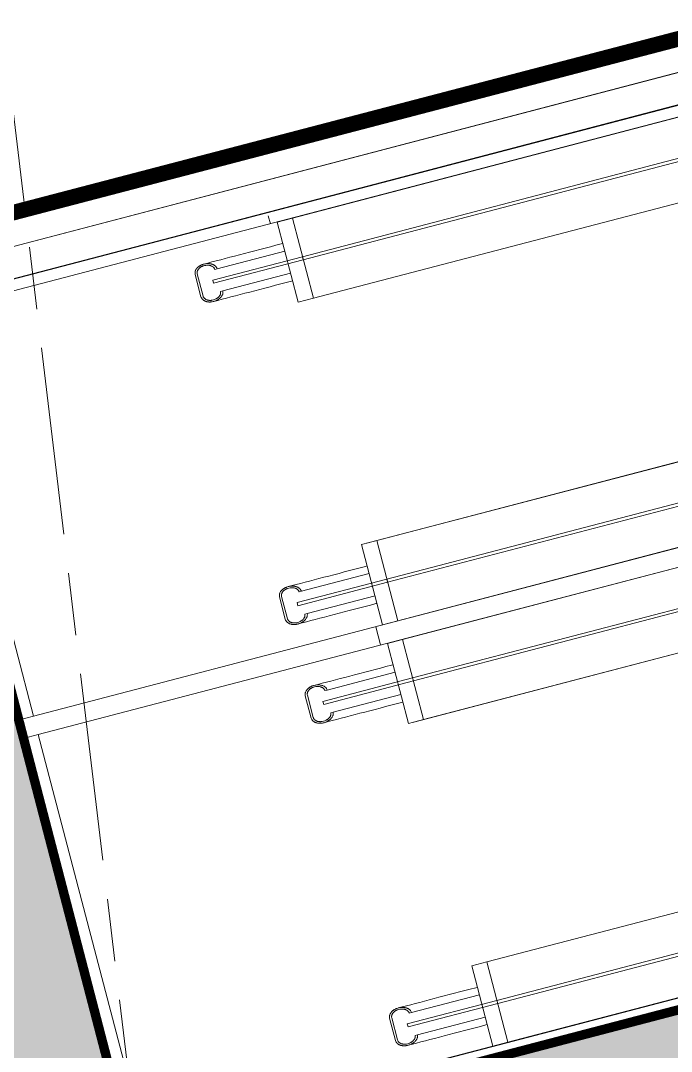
# Model space of a CAD drawing. Header units: millimetres. Extents: x -100356 to 314685, y 446 to 1273965.
# Drawn here: x 89718 to 91798, y 519011 to 522307 of the extents above; entities that cross this region are included whole.
import ezdxf

# ---------------------------------------------------------------- set-up
doc = ezdxf.new("R2010")
doc.units = ezdxf.units.MM
for name, pattern in [('20180221 BF$0$HIDDEN', [0.375, 0.25, -0.125]), ('20180330-Ascent Plaza-TP-Ban ve so bo$0$gf$0$Dash', [6, 3, -3]), ('Dash', [6, 3, -3]), ('gf$0$CENTER2', [28.575, 19.05, -3.175, 3.175, -3.175]), ('gf$0$Kume - Grid Line', [10.5, 6, -1.25, 2, -1.25])]:
    doc.linetypes.add(name, pattern=pattern)
for name, color, linetype, lineweight in [('20180221 BF$0$@ color hatch', 7, 'Continuous', 13), ('20180221 BF$0$TUONG 2', 2, 'Continuous', 25), ('20180330-Ascent Plaza-TP-Ban ve so bo$0$gf$0$A-_DETA----_E', 8, 'Continuous', 9), ('20180330-Ascent Plaza-TP-Ban ve so bo$0$KÍNH', 150, 'Continuous', 9), ('@ color hatch', 7, 'Continuous', 13), ('gf$0$A-_DETA----_E', 8, 'Continuous', 9), ('gf$0$A.Axis', 251, 'gf$0$CENTER2', 13), ('gf$0$Core - tb$0$1-thaythuong', 9, 'Continuous', 13)]:
    doc.layers.add(name, color=color, linetype=linetype, lineweight=lineweight)

# ---------------------------------------------------------------- blocks, each defined once
blk = doc.blocks.new('gf$0$grid tower-gf')
at = {"layer": 'gf$0$A.Axis', "linetype": 'gf$0$Kume - Grid Line', "lineweight": 9, "ltscale": 100}
blk.add_line((-18461.9, 27564.9), (-14200, -8014.8), dxfattribs=at)
blk = doc.blocks.new('escalator')
at = {"layer": '20180221 BF$0$TUONG 2', "ltscale": 0.5}
blk.add_lwpolyline([(0, 0), (13000, 0), (13000, -2800), (0, -2800)], close=True, dxfattribs=at)
blk.add_lwpolyline([(0, -2762.2), (12239.7, -2762.2)], dxfattribs=at)
at = {"layer": 'gf$0$A-_DETA----_E'}
for p, q in [((1181.6, -37.8), (1181.6, -12.1)), ((1181.6, -1430.2), (1181.6, -1369.8))]:
    blk.add_line(p, q, dxfattribs=at)
at = {"layer": 'gf$0$Core - tb$0$1-thaythuong'}
for p, q in [((50.6, -37.8), (2639.2, -37.8)), ((50.6, -37.8), (50.6, -1369.8)), ((1254.3, -38.3), (1204.3, -38.3)), ((1204.3, -38.3), (1204.3, -303.3)), ((1254.3, -303.3), (1254.3, -38.3)), ((2551.5, -38.3), (1254.3, -38.3)), ((1254.3, -38.3), (1254.3, -303.3)), ((907.9, -134), (907.9, -207.6)), ((914.8, -207.5), (914.8, -134)), ((972.6, -134), (980.3, -134)), ((980.3, -134), (1204.3, -134)), ((1254.3, -165.8), (957.7, -165.8)), ((957.7, -165.8), (957.7, -175.8)), ((957.7, -175.8), (1254.3, -175.8)), ((1254.3, -175.8), (1254.3, -165.8)), ((2693.5, -165.8), (1254.3, -165.8)), ((1254.3, -165.8), (1254.3, -175.8)), ((1254.3, -175.8), (4015, -175.8)), ((980.3, -207.5), (972.6, -207.5)), ((980.3, -207.5), (1204.3, -207.5)), ((1204.3, -303.3), (1254.3, -303.3)), ((1254.3, -303.3), (2551.5, -303.3)), ((1254.3, -1104.3), (1204.3, -1104.3)), ((1204.3, -1104.3), (1204.3, -1369.3)), ((2639.2, -1103.8), (1222, -1103.8)), ((1254.3, -1369.3), (1254.3, -1104.3)), ((2551.5, -1104.3), (1254.3, -1104.3)), ((1254.3, -1104.3), (1254.3, -1369.3)), ((907.9, -1200), (907.9, -1273.6)), ((914.8, -1273.6), (914.8, -1200)), ((972.6, -1200), (980.3, -1200)), ((1204.3, -1200), (980.3, -1200)), ((1254.3, -1231.8), (957.7, -1231.8)), ((957.7, -1231.8), (957.7, -1241.8)), ((957.7, -1241.8), (1254.3, -1241.8)), ((1254.3, -1241.8), (1254.3, -1231.8)), ((2693.5, -1231.8), (1254.3, -1231.8)), ((1254.3, -1231.8), (1254.3, -1241.8)), ((1254.3, -1241.8), (4015, -1241.8)), ((980.3, -1273.6), (972.6, -1273.6)), ((1204.3, -1273.6), (980.3, -1273.6)), ((50.6, -1369.8), (0, -1369.8)), ((1222, -1369.8), (50.6, -1369.8)), ((1204.3, -1369.3), (1254.3, -1369.3)), ((2690, -1369.8), (1222, -1369.8)), ((1254.3, -1369.3), (2551.5, -1369.3)), ((0, -1430.2), (0, -2762.2)), ((0, -1430.2), (50.6, -1430.2)), ((0, -1430.2), (0, -2762.2)), ((50.6, -1430.2), (1222, -1430.2)), ((50.6, -1430.2), (50.6, -2762.2)), ((1254.3, -1430.7), (1204.3, -1430.7)), ((1204.3, -1430.7), (1204.3, -1695.7)), ((1222, -1430.2), (2690, -1430.2)), ((1254.3, -1695.7), (1254.3, -1430.7)), ((2551.5, -1430.7), (1254.3, -1430.7)), ((1254.3, -1430.7), (1254.3, -1695.7)), ((907.9, -1526.4), (907.9, -1600)), ((914.8, -1600), (914.8, -1526.4)), ((972.6, -1526.4), (980.3, -1526.4)), ((980.3, -1526.4), (1204.3, -1526.4)), ((1254.3, -1558.2), (957.7, -1558.2)), ((957.7, -1558.2), (957.7, -1568.2)), ((957.7, -1568.2), (1254.3, -1568.2)), ((1254.3, -1568.2), (1254.3, -1558.2)), ((2693.5, -1558.2), (1254.3, -1558.2)), ((1254.3, -1558.2), (1254.3, -1568.2)), ((1254.3, -1568.2), (4015, -1568.2)), ((980.3, -1600), (972.6, -1600)), ((980.3, -1600), (1204.3, -1600)), ((1204.3, -1695.7), (1254.3, -1695.7)), ((1222, -1696.2), (2639.2, -1696.2)), ((1254.3, -1695.7), (2551.5, -1695.7)), ((1254.3, -2496.7), (1204.3, -2496.7)), ((1204.3, -2496.7), (1204.3, -2761.7)), ((1254.3, -2761.7), (1254.3, -2496.7)), ((2551.5, -2496.7), (1254.3, -2496.7)), ((1254.3, -2496.7), (1254.3, -2761.7)), ((907.9, -2592.4), (907.9, -2666)), ((914.8, -2666), (914.8, -2592.5)), ((972.6, -2592.5), (980.3, -2592.5)), ((1204.3, -2592.5), (980.3, -2592.5)), ((1254.3, -2624.2), (957.7, -2624.2)), ((957.7, -2624.2), (957.7, -2634.2)), ((957.7, -2634.2), (1254.3, -2634.2)), ((1254.3, -2634.2), (1254.3, -2624.2)), ((2693.5, -2624.2), (1254.3, -2624.2)), ((1254.3, -2624.2), (1254.3, -2634.2)), ((1254.3, -2634.2), (4015, -2634.2)), ((980.3, -2666), (972.6, -2666)), ((1204.3, -2666), (980.3, -2666)), ((2639.2, -2762.2), (50.6, -2762.2)), ((1204.3, -2761.7), (1254.3, -2761.7)), ((1254.3, -2761.7), (2551.5, -2761.7))]:
    blk.add_line(p, q, dxfattribs=at)
at = {"layer": 'gf$0$Core - tb$0$1-thaythuong', "flags": 128}
for points in [[(943, -109), (956.2, -109), (970, -109), (984.1, -109), (998.8, -109), (1013.8, -109), (1029.2, -109), (1044.9, -109), (1061, -109), (1077.4, -109), (1094.1, -109), (1111.1, -109), (1128.3, -109), (1145.6, -109), (1163.2, -109), (1180.9, -109), (1198.7, -109), (1204.3, -109)], [(1204.3, -232.5), (1200.4, -232.5), (1182.6, -232.5), (1164.9, -232.5), (1147.3, -232.5), (1129.9, -232.5), (1112.7, -232.5), (1095.8, -232.5), (1079, -232.5), (1062.6, -232.5), (1046.5, -232.5), (1030.7, -232.5), (1015.2, -232.5), (1000.2, -232.5), (985.5, -232.5), (971.3, -232.5), (957.6, -232.5), (944.3, -232.5), (943, -232.5)], [(943, -1175), (956.2, -1175), (970, -1175), (984.1, -1175), (998.8, -1175), (1013.8, -1175), (1029.2, -1175), (1044.9, -1175), (1061, -1175), (1077.4, -1175), (1094.1, -1175), (1111.1, -1175), (1128.3, -1175), (1145.6, -1175), (1163.2, -1175), (1180.9, -1175), (1198.7, -1175), (1204.3, -1175)], [(1204.3, -1298.5), (1200.4, -1298.5), (1182.6, -1298.5), (1164.9, -1298.5), (1147.3, -1298.5), (1129.9, -1298.5), (1112.7, -1298.5), (1095.8, -1298.5), (1079, -1298.5), (1062.6, -1298.5), (1046.5, -1298.5), (1030.7, -1298.5), (1015.2, -1298.5), (1000.2, -1298.5), (985.5, -1298.5), (971.3, -1298.5), (957.6, -1298.5), (944.3, -1298.5), (943, -1298.5)], [(943, -1501.5), (956.2, -1501.5), (970, -1501.5), (984.1, -1501.5), (998.8, -1501.5), (1013.8, -1501.5), (1029.2, -1501.5), (1044.9, -1501.5), (1061, -1501.5), (1077.4, -1501.5), (1094.1, -1501.5), (1111.1, -1501.5), (1128.3, -1501.5), (1145.6, -1501.5), (1163.2, -1501.5), (1180.9, -1501.5), (1198.7, -1501.5), (1204.3, -1501.5)], [(1204.3, -1625), (1200.4, -1625), (1182.6, -1625), (1164.9, -1625), (1147.3, -1625), (1129.9, -1625), (1112.7, -1625), (1095.8, -1625), (1079, -1625), (1062.6, -1625), (1046.5, -1625), (1030.7, -1625), (1015.2, -1625), (1000.2, -1625), (985.5, -1625), (971.3, -1625), (957.6, -1625), (944.3, -1625), (943, -1625)], [(943, -2567.5), (956.2, -2567.5), (970, -2567.5), (984.1, -2567.5), (998.8, -2567.5), (1013.8, -2567.5), (1029.2, -2567.5), (1044.9, -2567.5), (1061, -2567.5), (1077.4, -2567.5), (1094.1, -2567.5), (1111.1, -2567.5), (1128.3, -2567.5), (1145.6, -2567.5), (1163.2, -2567.5), (1180.9, -2567.5), (1198.7, -2567.5), (1204.3, -2567.5)], [(1204.3, -2691), (1200.4, -2691), (1182.6, -2691), (1164.9, -2691), (1147.3, -2691), (1129.9, -2691), (1112.7, -2691), (1095.8, -2691), (1079, -2691), (1062.6, -2691), (1046.5, -2691), (1030.7, -2691), (1015.2, -2691), (1000.2, -2691), (985.5, -2691), (971.3, -2691), (957.6, -2691), (944.3, -2691), (943, -2691)]]:
    blk.add_lwpolyline(points, dxfattribs=at)
at = {"layer": 'gf$0$Core - tb$0$1-thaythuong'}
for points, knots in [([(980.3, -134), (980.2, -132.1), (979.6, -129.4), (978.5, -126.5), (977.7, -125), (977, -123.8), (976.3, -122.8), (975.2, -121.4), (973.6, -119.8), (971.9, -118.3), (970.4, -117.2), (969.3, -116.4), (968.2, -115.7), (966.7, -114.8), (964.7, -113.7), (962.2, -112.7), (959.7, -111.7), (957.1, -110.9), (953.6, -110), (947.5, -109), (941.1, -108.9), (935.8, -109.5), (933.1, -109.9), (930.5, -110.5), (928.2, -111.2), (926.1, -112), (923.5, -113), (921.1, -114.2), (919.1, -115.5), (918.1, -116.3), (916.5, -117.5), (914.1, -119.5), (912.1, -121.8), (911, -123.5), (910.4, -124.6), (909.4, -126.6), (908.4, -129.8), (908, -132.5), (907.9, -134)], [0, 0, 0, 0, 0.055556, 0.083333, 0.097222, 0.111111, 0.125, 0.138889, 0.166667, 0.194444, 0.208333, 0.222222, 0.236111, 0.25, 0.277778, 0.305556, 0.333333, 0.361111, 0.388889, 0.444444, 0.555556, 0.583333, 0.611111, 0.638889, 0.666667, 0.6875, 0.708333, 0.75, 0.770833, 0.78125, 0.791667, 0.833333, 0.875, 0.885417, 0.895833, 0.916667, 0.958333, 1, 1, 1, 1]), ([(914.8, -134), (914.9, -132.4), (915.3, -130.3), (916.1, -128), (916.7, -126.7), (917.2, -125.8), (917.7, -124.9), (918.6, -123.8), (919.8, -122.4), (921.2, -121.2), (922.3, -120.3), (923.4, -119.5), (924.9, -118.5), (926.8, -117.5), (928.8, -116.6), (930.8, -115.9), (932.9, -115.2), (935, -114.8), (937.1, -114.4), (941.4, -113.9), (946.4, -114), (951.4, -114.8), (954.2, -115.5), (956.5, -116.2), (959.2, -117.3), (961.7, -118.5), (963.1, -119.4), (963.8, -119.8), (964.2, -120.1), (965.4, -121), (967.3, -122.6), (969, -124.4), (969.9, -125.7), (970.4, -126.5), (971.3, -128.1), (972.2, -130.6), (972.5, -132.8), (972.6, -134)], [0, 0, 0, 0, 0.055556, 0.083333, 0.097222, 0.111111, 0.125, 0.138889, 0.166667, 0.194444, 0.208333, 0.222222, 0.25, 0.277778, 0.305556, 0.333333, 0.361111, 0.388889, 0.416667, 0.444444, 0.555556, 0.611111, 0.638889, 0.666667, 0.708333, 0.75, 0.770833, 0.776042, 0.78125, 0.791667, 0.833333, 0.875, 0.885417, 0.895833, 0.916667, 0.958333, 1, 1, 1, 1]), ([(907.9, -207.6), (908, -209.5), (908.5, -212.2), (909.5, -215.1), (910.3, -216.6), (910.9, -217.8), (911.6, -218.9), (912.7, -220.3), (914.2, -222), (915.9, -223.5), (917.3, -224.6), (918.7, -225.7), (920.6, -226.9), (923, -228.2), (925.5, -229.3), (928, -230.2), (930.5, -231), (933.2, -231.6), (935.8, -232), (941.1, -232.6), (947.5, -232.5), (953.6, -231.5), (957.1, -230.6), (960.1, -229.6), (963.5, -228.3), (966.5, -226.8), (968.4, -225.7), (969.2, -225.1), (969.7, -224.8), (971.2, -223.7), (973.7, -221.7), (975.7, -219.5), (976.9, -217.9), (977.6, -216.8), (978.6, -214.8), (979.7, -211.7), (980.2, -208.9), (980.3, -207.5)], [0, 0, 0, 0, 0.055556, 0.083333, 0.097222, 0.111111, 0.125, 0.138889, 0.166667, 0.194444, 0.208333, 0.222222, 0.25, 0.277778, 0.305556, 0.333333, 0.361111, 0.388889, 0.416667, 0.444444, 0.555556, 0.611111, 0.638889, 0.666667, 0.708333, 0.75, 0.770833, 0.776042, 0.78125, 0.791667, 0.833333, 0.875, 0.885417, 0.895833, 0.916667, 0.958333, 1, 1, 1, 1]), ([(972.6, -207.5), (972.5, -209), (972.1, -211.2), (971.2, -213.5), (970.6, -214.7), (970, -215.6), (969.5, -216.5), (968.6, -217.6), (967.3, -218.9), (965.9, -220.1), (964.8, -220.9), (963.9, -221.6), (963, -222.2), (961.8, -222.9), (960.2, -223.7), (958.2, -224.6), (956.2, -225.3), (954.2, -226), (951.4, -226.7), (946.4, -227.5), (941.4, -227.6), (937.1, -227.1), (935, -226.7), (932.9, -226.2), (931, -225.7), (929.4, -225.1), (927.3, -224.2), (925.4, -223.3), (923.8, -222.3), (923, -221.7), (921.7, -220.7), (919.8, -219.1), (918.2, -217.2), (917.3, -215.9), (916.8, -215), (916, -213.4), (915.2, -210.9), (914.9, -208.7), (914.8, -207.5)], [0, 0, 0, 0, 0.055556, 0.083333, 0.097222, 0.111111, 0.125, 0.138889, 0.166667, 0.194444, 0.208333, 0.222222, 0.236111, 0.25, 0.277778, 0.305556, 0.333333, 0.361111, 0.388889, 0.444444, 0.555556, 0.583333, 0.611111, 0.638889, 0.666667, 0.6875, 0.708333, 0.75, 0.770833, 0.78125, 0.791667, 0.833333, 0.875, 0.885417, 0.895833, 0.916667, 0.958333, 1, 1, 1, 1]), ([(980.3, -1200), (980.2, -1198.1), (979.6, -1195.4), (978.5, -1192.5), (977.7, -1191), (977, -1189.9), (976.3, -1188.8), (975.2, -1187.4), (973.6, -1185.8), (971.9, -1184.4), (970.4, -1183.3), (969.3, -1182.5), (968.2, -1181.7), (966.7, -1180.8), (964.7, -1179.8), (962.2, -1178.7), (959.7, -1177.8), (957.2, -1176.9), (953.7, -1176.1), (947.5, -1175), (941.2, -1174.9), (935.8, -1175.5), (933.2, -1176), (930.5, -1176.6), (928.2, -1177.3), (926.1, -1178), (923.6, -1179.1), (921.1, -1180.3), (919.2, -1181.5), (918.1, -1182.3), (916.5, -1183.5), (914.1, -1185.5), (912.1, -1187.8), (911.1, -1189.5), (910.4, -1190.6), (909.4, -1192.6), (908.4, -1195.8), (908, -1198.5), (907.9, -1200)], [0, 0, 0, 0, 0.055556, 0.083333, 0.097222, 0.111111, 0.125, 0.138889, 0.166667, 0.194444, 0.208333, 0.222222, 0.236111, 0.25, 0.277778, 0.305556, 0.333333, 0.361111, 0.388889, 0.444444, 0.555556, 0.583333, 0.611111, 0.638889, 0.666667, 0.6875, 0.708333, 0.75, 0.770833, 0.78125, 0.791667, 0.833333, 0.875, 0.885417, 0.895833, 0.916667, 0.958333, 1, 1, 1, 1]), ([(914.8, -1200), (914.9, -1198.4), (915.3, -1196.3), (916.1, -1194), (916.7, -1192.7), (917.2, -1191.8), (917.8, -1190.9), (918.6, -1189.8), (919.8, -1188.5), (921.2, -1187.2), (922.3, -1186.3), (923.5, -1185.5), (924.9, -1184.5), (926.9, -1183.5), (928.8, -1182.6), (930.9, -1181.9), (932.9, -1181.3), (935, -1180.8), (937.1, -1180.4), (941.4, -1179.9), (946.4, -1180), (951.4, -1180.8), (954.2, -1181.5), (956.5, -1182.3), (959.2, -1183.3), (961.7, -1184.5), (963.1, -1185.4), (963.8, -1185.9), (964.2, -1186.2), (965.4, -1187.1), (967.3, -1188.6), (969, -1190.4), (969.9, -1191.7), (970.4, -1192.6), (971.3, -1194.2), (972.2, -1196.7), (972.5, -1198.9), (972.6, -1200)], [0, 0, 0, 0, 0.055556, 0.083333, 0.097222, 0.111111, 0.125, 0.138889, 0.166667, 0.194444, 0.208333, 0.222222, 0.25, 0.277778, 0.305556, 0.333333, 0.361111, 0.388889, 0.416667, 0.444444, 0.555556, 0.611111, 0.638889, 0.666667, 0.708333, 0.75, 0.770833, 0.776042, 0.78125, 0.791667, 0.833333, 0.875, 0.885417, 0.895833, 0.916667, 0.958333, 1, 1, 1, 1]), ([(907.9, -1273.6), (908, -1275.5), (908.5, -1278.2), (909.5, -1281.1), (910.3, -1282.6), (910.9, -1283.8), (911.6, -1284.9), (912.6, -1286.3), (914.2, -1288), (915.9, -1289.5), (917.3, -1290.7), (918.7, -1291.7), (920.5, -1292.9), (922.9, -1294.2), (925.4, -1295.3), (927.9, -1296.2), (930.5, -1297), (933.1, -1297.6), (935.8, -1298), (941.1, -1298.7), (947.4, -1298.5), (953.6, -1297.5), (957.1, -1296.6), (960.1, -1295.7), (963.5, -1294.4), (966.5, -1292.9), (968.4, -1291.7), (969.2, -1291.2), (969.7, -1290.8), (971.2, -1289.7), (973.6, -1287.8), (975.7, -1285.5), (976.9, -1283.9), (977.6, -1282.8), (978.6, -1280.8), (979.7, -1277.7), (980.2, -1275), (980.3, -1273.6)], [0, 0, 0, 0, 0.055556, 0.083333, 0.097222, 0.111111, 0.125, 0.138889, 0.166667, 0.194444, 0.208333, 0.222222, 0.25, 0.277778, 0.305556, 0.333333, 0.361111, 0.388889, 0.416667, 0.444444, 0.555556, 0.611111, 0.638889, 0.666667, 0.708333, 0.75, 0.770833, 0.776042, 0.78125, 0.791667, 0.833333, 0.875, 0.885417, 0.895833, 0.916667, 0.958333, 1, 1, 1, 1]), ([(972.6, -1273.6), (972.5, -1275.1), (972.1, -1277.2), (971.2, -1279.5), (970.6, -1280.8), (970, -1281.7), (969.5, -1282.5), (968.6, -1283.6), (967.3, -1284.9), (965.9, -1286.1), (964.8, -1287), (963.9, -1287.6), (963, -1288.2), (961.8, -1288.9), (960.2, -1289.8), (958.2, -1290.6), (956.2, -1291.4), (954.2, -1292), (951.4, -1292.7), (946.4, -1293.6), (941.4, -1293.6), (937.1, -1293.1), (935, -1292.8), (932.9, -1292.3), (931, -1291.7), (929.3, -1291.1), (927.3, -1290.3), (925.4, -1289.3), (923.8, -1288.3), (922.9, -1287.7), (921.7, -1286.7), (919.8, -1285.1), (918.2, -1283.3), (917.3, -1281.9), (916.8, -1281), (916, -1279.4), (915.2, -1276.9), (914.9, -1274.7), (914.8, -1273.6)], [0, 0, 0, 0, 0.055556, 0.083333, 0.097222, 0.111111, 0.125, 0.138889, 0.166667, 0.194444, 0.208333, 0.222222, 0.236111, 0.25, 0.277778, 0.305556, 0.333333, 0.361111, 0.388889, 0.444444, 0.555556, 0.583333, 0.611111, 0.638889, 0.666667, 0.6875, 0.708333, 0.75, 0.770833, 0.78125, 0.791667, 0.833333, 0.875, 0.885417, 0.895833, 0.916667, 0.958333, 1, 1, 1, 1]), ([(980.3, -1526.4), (980.2, -1524.5), (979.6, -1521.8), (978.5, -1519), (977.7, -1517.4), (977, -1516.3), (976.3, -1515.3), (975.2, -1513.9), (973.6, -1512.3), (971.9, -1510.8), (970.4, -1509.7), (969.3, -1508.9), (968.2, -1508.2), (966.7, -1507.3), (964.7, -1506.2), (962.2, -1505.1), (959.7, -1504.2), (957.1, -1503.4), (953.6, -1502.5), (947.5, -1501.5), (941.1, -1501.3), (935.8, -1502), (933.1, -1502.4), (930.5, -1503), (928.2, -1503.7), (926.1, -1504.5), (923.5, -1505.5), (921.1, -1506.7), (919.1, -1508), (918.1, -1508.7), (916.5, -1509.9), (914.1, -1512), (912.1, -1514.3), (911, -1516), (910.4, -1517.1), (909.4, -1519.1), (908.4, -1522.3), (908, -1525), (907.9, -1526.4)], [0, 0, 0, 0, 0.055556, 0.083333, 0.097222, 0.111111, 0.125, 0.138889, 0.166667, 0.194444, 0.208333, 0.222222, 0.236111, 0.25, 0.277778, 0.305556, 0.333333, 0.361111, 0.388889, 0.444444, 0.555556, 0.583333, 0.611111, 0.638889, 0.666667, 0.6875, 0.708333, 0.75, 0.770833, 0.78125, 0.791667, 0.833333, 0.875, 0.885417, 0.895833, 0.916667, 0.958333, 1, 1, 1, 1]), ([(914.8, -1526.4), (914.9, -1524.9), (915.3, -1522.7), (916.1, -1520.4), (916.7, -1519.2), (917.2, -1518.3), (917.7, -1517.4), (918.6, -1516.3), (919.8, -1514.9), (921.2, -1513.7), (922.3, -1512.8), (923.4, -1511.9), (924.9, -1511), (926.8, -1510), (928.8, -1509.1), (930.8, -1508.4), (932.9, -1507.7), (935, -1507.2), (937.1, -1506.9), (941.4, -1506.4), (946.4, -1506.4), (951.4, -1507.3), (954.2, -1508), (956.5, -1508.7), (959.2, -1509.8), (961.7, -1511), (963.1, -1511.9), (963.8, -1512.3), (964.2, -1512.6), (965.4, -1513.5), (967.3, -1515.1), (969, -1516.8), (969.9, -1518.1), (970.4, -1519), (971.3, -1520.6), (972.2, -1523.1), (972.5, -1525.3), (972.6, -1526.4)], [0, 0, 0, 0, 0.055556, 0.083333, 0.097222, 0.111111, 0.125, 0.138889, 0.166667, 0.194444, 0.208333, 0.222222, 0.25, 0.277778, 0.305556, 0.333333, 0.361111, 0.388889, 0.416667, 0.444444, 0.555556, 0.611111, 0.638889, 0.666667, 0.708333, 0.75, 0.770833, 0.776042, 0.78125, 0.791667, 0.833333, 0.875, 0.885417, 0.895833, 0.916667, 0.958333, 1, 1, 1, 1]), ([(907.9, -1600), (908, -1602), (908.5, -1604.7), (909.5, -1607.5), (910.3, -1609.1), (910.9, -1610.3), (911.6, -1611.4), (912.7, -1612.8), (914.2, -1614.5), (915.9, -1616), (917.3, -1617.1), (918.7, -1618.2), (920.6, -1619.4), (923, -1620.7), (925.5, -1621.7), (928, -1622.7), (930.5, -1623.4), (933.2, -1624), (935.8, -1624.5), (941.1, -1625.1), (947.5, -1625), (953.6, -1623.9), (957.1, -1623.1), (960.1, -1622.1), (963.5, -1620.8), (966.5, -1619.3), (968.4, -1618.2), (969.2, -1617.6), (969.7, -1617.2), (971.2, -1616.2), (973.7, -1614.2), (975.7, -1612), (976.9, -1610.4), (977.6, -1609.3), (978.6, -1607.3), (979.7, -1604.2), (980.2, -1601.4), (980.3, -1600)], [0, 0, 0, 0, 0.055556, 0.083333, 0.097222, 0.111111, 0.125, 0.138889, 0.166667, 0.194444, 0.208333, 0.222222, 0.25, 0.277778, 0.305556, 0.333333, 0.361111, 0.388889, 0.416667, 0.444444, 0.555556, 0.611111, 0.638889, 0.666667, 0.708333, 0.75, 0.770833, 0.776042, 0.78125, 0.791667, 0.833333, 0.875, 0.885417, 0.895833, 0.916667, 0.958333, 1, 1, 1, 1]), ([(972.6, -1600), (972.5, -1601.5), (972.1, -1603.7), (971.2, -1606), (970.6, -1607.2), (970, -1608.1), (969.5, -1609), (968.6, -1610.1), (967.3, -1611.4), (965.9, -1612.5), (964.8, -1613.4), (963.9, -1614), (963, -1614.6), (961.8, -1615.4), (960.2, -1616.2), (958.2, -1617.1), (956.2, -1617.8), (954.2, -1618.5), (951.4, -1619.2), (946.4, -1620), (941.4, -1620.1), (937.1, -1619.6), (935, -1619.2), (932.9, -1618.7), (931, -1618.2), (929.4, -1617.5), (927.3, -1616.7), (925.4, -1615.8), (923.8, -1614.8), (923, -1614.1), (921.7, -1613.2), (919.8, -1611.6), (918.2, -1609.7), (917.3, -1608.4), (916.8, -1607.5), (916, -1605.9), (915.2, -1603.4), (914.9, -1601.2), (914.8, -1600)], [0, 0, 0, 0, 0.055556, 0.083333, 0.097222, 0.111111, 0.125, 0.138889, 0.166667, 0.194444, 0.208333, 0.222222, 0.236111, 0.25, 0.277778, 0.305556, 0.333333, 0.361111, 0.388889, 0.444444, 0.555556, 0.583333, 0.611111, 0.638889, 0.666667, 0.6875, 0.708333, 0.75, 0.770833, 0.78125, 0.791667, 0.833333, 0.875, 0.885417, 0.895833, 0.916667, 0.958333, 1, 1, 1, 1]), ([(980.3, -2592.5), (980.2, -2590.6), (979.6, -2587.9), (978.5, -2585), (977.7, -2583.5), (977, -2582.4), (976.3, -2581.3), (975.2, -2579.9), (973.6, -2578.3), (971.9, -2576.8), (970.4, -2575.7), (969.3, -2575), (968.2, -2574.2), (966.7, -2573.3), (964.7, -2572.3), (962.2, -2571.2), (959.7, -2570.2), (957.2, -2569.4), (953.7, -2568.5), (947.5, -2567.5), (941.2, -2567.4), (935.8, -2568), (933.2, -2568.4), (930.5, -2569), (928.2, -2569.7), (926.1, -2570.5), (923.6, -2571.5), (921.1, -2572.7), (919.2, -2574), (918.1, -2574.8), (916.5, -2576), (914.1, -2578), (912.1, -2580.3), (911.1, -2582), (910.4, -2583.1), (909.4, -2585.1), (908.4, -2588.3), (908, -2591), (907.9, -2592.4)], [0, 0, 0, 0, 0.055556, 0.083333, 0.097222, 0.111111, 0.125, 0.138889, 0.166667, 0.194444, 0.208333, 0.222222, 0.236111, 0.25, 0.277778, 0.305556, 0.333333, 0.361111, 0.388889, 0.444444, 0.555556, 0.583333, 0.611111, 0.638889, 0.666667, 0.6875, 0.708333, 0.75, 0.770833, 0.78125, 0.791667, 0.833333, 0.875, 0.885417, 0.895833, 0.916667, 0.958333, 1, 1, 1, 1]), ([(914.8, -2592.5), (914.9, -2590.9), (915.3, -2588.8), (916.1, -2586.5), (916.7, -2585.2), (917.2, -2584.3), (917.8, -2583.4), (918.6, -2582.3), (919.8, -2580.9), (921.2, -2579.7), (922.3, -2578.8), (923.5, -2578), (924.9, -2577), (926.9, -2576), (928.8, -2575.1), (930.9, -2574.4), (932.9, -2573.8), (935, -2573.3), (937.1, -2572.9), (941.4, -2572.4), (946.4, -2572.5), (951.4, -2573.3), (954.2, -2574), (956.5, -2574.8), (959.2, -2575.8), (961.7, -2577), (963.1, -2577.9), (963.8, -2578.4), (964.2, -2578.7), (965.4, -2579.5), (967.3, -2581.1), (969, -2582.9), (969.9, -2584.2), (970.4, -2585.1), (971.3, -2586.7), (972.2, -2589.1), (972.5, -2591.3), (972.6, -2592.5)], [0, 0, 0, 0, 0.055556, 0.083333, 0.097222, 0.111111, 0.125, 0.138889, 0.166667, 0.194444, 0.208333, 0.222222, 0.25, 0.277778, 0.305556, 0.333333, 0.361111, 0.388889, 0.416667, 0.444444, 0.555556, 0.611111, 0.638889, 0.666667, 0.708333, 0.75, 0.770833, 0.776042, 0.78125, 0.791667, 0.833333, 0.875, 0.885417, 0.895833, 0.916667, 0.958333, 1, 1, 1, 1]), ([(907.9, -2666), (908, -2668), (908.5, -2670.7), (909.5, -2673.6), (910.3, -2675.1), (910.9, -2676.3), (911.6, -2677.4), (912.6, -2678.8), (914.2, -2680.5), (915.9, -2682), (917.3, -2683.1), (918.7, -2684.2), (920.5, -2685.4), (922.9, -2686.7), (925.4, -2687.8), (927.9, -2688.7), (930.5, -2689.5), (933.1, -2690.1), (935.8, -2690.5), (941.1, -2691.1), (947.4, -2691), (953.6, -2690), (957.1, -2689.1), (960.1, -2688.2), (963.5, -2686.8), (966.5, -2685.4), (968.4, -2684.2), (969.2, -2683.7), (969.7, -2683.3), (971.2, -2682.2), (973.6, -2680.2), (975.7, -2678), (976.9, -2676.4), (977.6, -2675.3), (978.6, -2673.3), (979.7, -2670.2), (980.2, -2667.5), (980.3, -2666)], [0, 0, 0, 0, 0.055556, 0.083333, 0.097222, 0.111111, 0.125, 0.138889, 0.166667, 0.194444, 0.208333, 0.222222, 0.25, 0.277778, 0.305556, 0.333333, 0.361111, 0.388889, 0.416667, 0.444444, 0.555556, 0.611111, 0.638889, 0.666667, 0.708333, 0.75, 0.770833, 0.776042, 0.78125, 0.791667, 0.833333, 0.875, 0.885417, 0.895833, 0.916667, 0.958333, 1, 1, 1, 1]), ([(972.6, -2666), (972.5, -2667.6), (972.1, -2669.7), (971.2, -2672), (970.6, -2673.2), (970, -2674.1), (969.5, -2675), (968.6, -2676.1), (967.3, -2677.4), (965.9, -2678.6), (964.8, -2679.5), (963.9, -2680.1), (963, -2680.7), (961.8, -2681.4), (960.2, -2682.2), (958.2, -2683.1), (956.2, -2683.9), (954.2, -2684.5), (951.4, -2685.2), (946.4, -2686), (941.4, -2686.1), (937.1, -2685.6), (935, -2685.2), (932.9, -2684.8), (931, -2684.2), (929.3, -2683.6), (927.3, -2682.7), (925.4, -2681.8), (923.8, -2680.8), (922.9, -2680.2), (921.7, -2679.2), (919.8, -2677.6), (918.2, -2675.7), (917.3, -2674.4), (916.8, -2673.5), (916, -2671.9), (915.2, -2669.4), (914.9, -2667.2), (914.8, -2666)], [0, 0, 0, 0, 0.055556, 0.083333, 0.097222, 0.111111, 0.125, 0.138889, 0.166667, 0.194444, 0.208333, 0.222222, 0.236111, 0.25, 0.277778, 0.305556, 0.333333, 0.361111, 0.388889, 0.444444, 0.555556, 0.583333, 0.611111, 0.638889, 0.666667, 0.6875, 0.708333, 0.75, 0.770833, 0.78125, 0.791667, 0.833333, 0.875, 0.885417, 0.895833, 0.916667, 0.958333, 1, 1, 1, 1])]:
    blk.add_open_spline(points, degree=3, knots=knots, dxfattribs=at)

msp = doc.modelspace()

# ---------------------------------------------------------------- hatches: boundary and pattern name
at = {"layer": '@ color hatch', "ltscale": 0.5}
h = msp.add_hatch(dxfattribs=at)
h.set_pattern_fill('CROSS', color=139, scale=300)
h.set_pattern_definition([(0, (403133.136, 611737.235), (75, 75), [37.5, -112.5]), (90, (403151.886, 611718.485), (-75, 75), [37.5, -112.5])])
edge = h.paths.add_edge_path()
edge.add_line((89436.4, 521620.8), (87938.5, 521231.2))
edge.add_arc((86679.7, 526070.1), 5000, 219.0015, 284.5817, ccw=False)
edge.add_line((82794, 522923.4), (81729.3, 522923.4))
edge.add_line((81729.3, 522923.4), (79041, 532423.4))
edge.add_line((79041, 532423.4), (42090.8, 532423.4))
edge.add_line((42090.8, 532423.4), (42090.8, 532512.6))
edge.add_arc((42490.8, 532512.4), 400, 90.3988, 179.9682, ccw=False)
edge.add_line((42488, 532912.4), (76917.8, 533152))
edge.add_arc((76942, 529679.8), 3472.2, 7.6783, 90.3988, ccw=False)
edge.add_line((80383.1, 530143.8), (80769.8, 527418.8))
edge.add_arc((87700.5, 528402.3), 7000.1, 188.07709, 284.35817)
edge = h.paths.add_edge_path()
edge.add_arc((87695.4, 528401.5), 3495, 188.0758, 235.9307, ccw=False)
edge.add_line((84235.1, 527910.5), (83848.4, 530635.5))
edge.add_arc((76917.8, 529652), 7000, 8.07709, 90)
edge.add_line((76917.8, 536652), (76917.6, 536667.4))
edge.add_line((76917.6, 536667.4), (84112.8, 536955.1))
edge.add_line((84112.8, 536955.1), (85737.6, 525506.4))
edge = h.paths.add_edge_path()
edge.add_line((85737.7, 525506.4), (102351.4, 529522.8))
edge.add_line((102351.4, 529522.8), (109839.3, 531263.4))
edge.add_line((109839.3, 531263.4), (116045.9, 533026.6))
edge.add_line((116045.9, 533026.6), (118020, 526826.4))
edge.add_arc((119619.7, 529939.4), 3500, 216.3525, 242.8025, ccw=False)
edge.add_arc((111163.1, 523715.5), 7000, 36.35249, 102.75231)
edge.add_line((109618, 530542.8), (88525.7, 525000.4))
edge.add_arc((87703.2, 528402.3), 3500, 235.8342, 283.5907, ccw=False)
edge = h.paths.add_edge_path()
edge.add_line((118016.9, 526825.3), (137345.4, 533030.3))
edge.add_line((137345.4, 533030.3), (137833, 532765.5))
edge.add_line((137833, 532765.5), (120689.5, 526606.9))
edge.add_arc((119617.7, 529951.9), 3512.6, 242.8886, 287.766, ccw=False)
edge = h.paths.add_edge_path()
edge.add_line((97071, 507765.2), (96437.6, 506959.3))
edge.add_line((96437.6, 506959.3), (94736.4, 508296.5))
edge.add_arc((90719.6, 503186.1), 6500, 51.83222, 89.94553)
edge.add_line((90725.8, 509686.1), (89937.8, 509686.1))
edge.add_line((89937.8, 509686.1), (89937.8, 510323.3))
edge.add_line((89937.8, 510323.3), (93816.5, 510323.3))
edge.add_line((93816.5, 510323.3), (97071, 507765.2))
edge = h.paths.add_edge_path()
edge.add_line((79665.1, 509835.3), (80607.3, 510323.3))
edge.add_line((80607.3, 510323.3), (84937.8, 510323.3))
edge.add_line((84937.8, 510323.3), (84937.8, 509723.3))
edge.add_line((84937.8, 509723.3), (84791.2, 509725.4))
edge.add_arc((84721, 504795.6), 4930.3, 89.1837, 127.1872)
edge.add_line((81741, 508723.4), (80241, 508723.4))
edge.add_line((80241, 508723.4), (79665.1, 509835.3))
edge = h.paths.add_edge_path()
edge.add_line((91554.1, 502708.5), (85096.4, 502708.5))
edge.add_arc((85096.4, 497708.5), 5000, 90, 96.8669)
edge.add_line((84498.6, 502672.6), (82274.9, 502404.8))
edge.add_arc((82696.5, 498932.6), 3497.7, 96.9227, 140.0104)
edge.add_line((80016.7, 501180.4), (79997.8, 501152.2))
edge.add_arc((80247.3, 500985.5), 300, 146.2422, 281.3066)
edge.add_line((80306.1, 500691.3), (81150.5, 500860.1))
edge.add_line((81150.5, 500860.1), (91589.8, 502110.6))
edge.add_arc((91554.1, 502408.5), 300, 276.8306, 450)
h.paths.add_polyline_path([(73941.8, 501126.4), (75241.8, 501126.4), (75241.8, 507544.4), (73941.8, 507544.4)])
edge = h.paths.add_edge_path(flags=17)
edge.add_line((40779.5, 501121.8), (42692.6, 501123.4))
edge.add_arc((53136.5, 502117.6), 10491.2, 185.43737, 270.01994)
edge.add_line((53140.2, 491626.4), (67813.8, 491626.4))
edge.add_arc((67287.3, 491027.5), 797.4, -40.5689, 48.6796, ccw=False)
edge.add_arc((65269, 492825.1), 3500, 269.9367, 318.5659, ccw=False)
edge.add_line((65265.1, 489325.1), (50841.8, 489341))
edge.add_arc((50846.7, 492844.4), 3503.4, 234.452, 269.9189, ccw=False)
edge.add_line((48809.9, 489994), (42103.1, 494789.5))
edge.add_arc((44138.9, 497636.6), 3500, 180, 234.4342, ccw=False)
edge.add_line((40638.9, 497636.6), (40779.5, 501121.8))
edge = h.paths.add_edge_path()
edge.add_line((27372.8, 515162.9), (27196.6, 510021.2))
edge.add_line((27196.6, 510021.2), (29828.2, 508257.7))
edge.add_line((29828.2, 508257.7), (29796.3, 507297.8))
edge.add_line((29796.3, 507297.8), (35957.2, 507270.2))
edge.add_line((35957.2, 507270.2), (35974.3, 504309.1))
edge.add_line((35974.3, 504309.1), (35929.5, 496299.2))
edge.add_line((35929.5, 496299.2), (36078.4, 490697.9))
edge.add_line((36078.4, 490697.9), (36004.4, 487696.4))
edge.add_line((36004.4, 487696.4), (36054.2, 485829.3))
edge.add_line((36054.2, 485829.3), (72942, 485774.8))
edge.add_line((72942, 485774.8), (72942, 491323.3))
edge.add_line((72942, 491323.3), (71061.6, 488875))
edge.add_arc((64850.8, 493645.1), 7831.2, 273.06105, 322.47468, ccw=False)
edge.add_line((65269, 485825.1), (50837.9, 485841))
edge.add_arc((50845.6, 492841), 7000, 234.43415, 269.9367, ccw=False)
edge.add_line((46774.2, 487146.9), (40067.4, 491942.4))
edge.add_arc((44138.9, 497636.6), 7000, 177.62767, 234.43416, ccw=False)
edge.add_line((37144.9, 497926.3), (37422.6, 504627.5))
edge.add_arc((33909.3, 504508.1), 3515.4, 1.9475, 89.8984)
edge.add_arc((34399.5, 515034.5), 7027.8, 178.9533, 266.05143, ccw=False)
edge = h.paths.add_edge_path(flags=17)
edge.add_line((32240.9, 513417.6), (32240.9, 512245.5))
edge.add_arc((34372.8, 515031.4), 3508, 232.5753, 269.9784)
edge.add_line((34371.4, 511523.4), (42098.1, 511523.4))
edge.add_line((42098.1, 511523.4), (42098.1, 513423.4))
edge.add_line((42098.1, 513423.4), (32240.9, 513417.6))
h.paths.add_polyline_path([(27674.1, 527016.5), (27687, 527215.4), (27259.7, 527243), (26871.5, 528640.4), (26469.2, 532762.1), (26469.2, 559295), (25866.1, 559191.9), (26203.5, 551702.1), (26288.1, 538646.2), (25993.3, 535582.1), (26674.5, 528603.6), (27105, 527052.6)])
h = msp.add_hatch(color=31, dxfattribs=at)
edge = h.paths.add_edge_path()
edge.add_line((46565.7, 522823.3), (46565.7, 527123.3))
edge.add_line((46565.7, 527123.3), (44290.7, 527123.2))
edge.add_line((44290.7, 527123.2), (44290.7, 529523.3))
edge.add_line((44290.7, 529523.3), (48841, 529523.3))
edge.add_line((48841, 529523.3), (48841, 532223.3))
edge.add_line((48841, 532223.3), (72890.8, 532223.3))
edge.add_line((72890.8, 532223.3), (72890.8, 530723.4))
edge.add_line((72890.8, 530723.4), (77741, 530723.4))
edge.add_line((77741, 530723.4), (77741, 532123.4))
edge.add_line((77741, 532123.4), (78889.8, 532223.4))
edge.add_line((78889.8, 532223.4), (80213.3, 527546.2))
edge.add_line((80213.3, 527546.2), (81578, 522723.4))
edge.add_line((81578, 522723.4), (82699.8, 522723.4))
edge.add_arc((86679.7, 526070.1), 5200, 220.0605, 284.5817)
edge.add_line((87988.8, 521037.6), (89366.9, 521396.1))
edge.add_line((89366.9, 521396.1), (90071.8, 518686.3))
edge.add_line((90071.8, 518686.3), (102649, 521975))
edge.add_line((102649, 521975), (101940, 524686.3))
edge.add_line((101940, 524686.3), (105254.5, 525552.9))
edge.add_line((105254.5, 525552.9), (105873.7, 520392.7))
edge.add_line((105873.7, 520392.7), (115248.8, 521517.6))
edge.add_line((115248.8, 521517.6), (118790.5, 521947.4))
edge.add_line((118790.5, 521947.4), (118785.3, 521990.8))
edge.add_line((118785.3, 521990.8), (125805.4, 524512.9))
edge.add_line((125805.4, 524512.9), (127750.2, 510359.7))
edge.add_line((127750.2, 510359.7), (100229.7, 507063.2))
edge.add_line((100229.7, 507063.2), (94046.4, 511923.3))
edge.add_line((94046.4, 511923.3), (79547.9, 511921))
edge.add_line((79547.9, 511921), (79547.2, 516673.4))
edge.add_line((79547.2, 516673.4), (72140.7, 516673.4))
edge.add_line((72140.7, 516673.4), (72140.7, 522823.3))
edge.add_line((72140.7, 522823.3), (46565.7, 522823.3))
h.paths.add_polyline_path([(51590.8, 520923.3), (51590.8, 516623.5), (63470.9, 516623.5), (63470.9, 518520.3), (62390.9, 518520.3), (62190.9, 518520.3), (62190.7, 520923.3)], flags=17)

# ---------------------------------------------------------------- linework, layer by layer
at = {"color": 3, "linetype": 'Dash', "ltscale": 30, "const_width": 50, "elevation": 0}
msp.add_lwpolyline([(42090.8, 532423.4), (79041, 532423.4), (81729.3, 522923.4), (82794, 522923.4, -0.159806), (87941.6, 521235.1), (110701.8, 527181.9)], format="xyb", dxfattribs=at)
at = {"layer": '20180221 BF$0$@ color hatch', "color": 7, "linetype": '20180221 BF$0$HIDDEN', "ltscale": 1000, "const_width": 30, "elevation": 0}
msp.add_lwpolyline([(48841, 532223.3), (72890.8, 532223.3), (72890.8, 530723.4), (77741, 530723.4), (77741, 532123.4), (78918.2, 532123.1), (80213.3, 527546.2), (81578, 522723.4), (82699.8, 522723.4, 0.27971), (87831.5, 520993.7), (89366.9, 521396.1), (90071.8, 518686.3), (102649, 521975), (101940, 524686.3), (105254.5, 525552.9), (105873.7, 520392.7)], format="xyb", dxfattribs=at)
at = {"layer": '20180330-Ascent Plaza-TP-Ban ve so bo$0$gf$0$A-_DETA----_E', "color": 190, "linetype": '20180330-Ascent Plaza-TP-Ban ve so bo$0$gf$0$Dash'}
msp.add_lwpolyline([(42488, 532912.4), (76893.5, 533151.9, -0.375486), (80383.1, 530143.8), (80769.8, 527418.8, 0.44861), (89479.4, 521632.1), (98625.2, 524035.4)], format="xyb", dxfattribs=at)
at = {"layer": '20180330-Ascent Plaza-TP-Ban ve so bo$0$KÍNH', "elevation": 0}
for points in [[(82794, 522923.4, 0.294222), (87938.5, 521231.2), (89436.4, 521620.8), (110701.8, 527185), (112547.9, 526057), (113256.4, 525624.1), (114400.6, 524925), (115423.3, 521788.8), (118738.9, 522186.6), (134711, 527925), (136710.1, 511231.6), (100171.2, 506854.7), (93977.2, 511723.3), (79468.8, 511723.3), (79396.5, 511723.3)], [(82716.3, 522860.5, 0.294222), (87963.7, 521134.4), (89461.7, 521524.1), (110686, 527077.5), (112495.7, 525971.7), (113204.2, 525538.8), (114317, 524858.9), (115353.7, 521679.7), (118762.1, 522088.7), (134626.6, 527788.4), (136599, 511319), (100200.5, 506959), (94011.8, 511823.3), (79468.8, 511823.3), (79396.5, 511823.3)], [(82638.6, 522797.6, 0.294222), (87988.8, 521037.6), (89486.9, 521427.3), (110670.1, 526969.9), (112443.6, 525886.4), (113152.1, 525453.5), (114233.4, 524792.8), (115284.1, 521570.6), (118785.3, 521990.8), (134542.3, 527651.9), (136487.8, 511406.3), (100229.7, 507063.2), (94046.4, 511923.3), (79468.8, 511923.3), (79396.5, 511923.3)], [(82746.6, 522823.4, 0.291674), (87963.7, 521134.4), (89461.7, 521524.1), (105242.5, 525653.2)], [(82699.8, 522723.4, 0.289208), (87988.8, 521037.6), (89486.9, 521427.3), (105254.5, 525552.9)]]:
    msp.add_lwpolyline(points, format="xyb", dxfattribs=at)

# ---------------------------------------------------------------- block references
at = {"layer": '20180221 BF$0$TUONG 2', "rotation": 14.65371874512413}
msp.add_blockref('escalator', (89363.5, 521395.2, 0), dxfattribs=at)
at = {"layer": '20180330-Ascent Plaza-TP-Ban ve so bo$0$KÍNH', "rotation": 180}
msp.add_blockref('gf$0$grid tower-gf', (74640.7, 521123.2, 0), dxfattribs=at)

doc.saveas('drawing.dxf')
